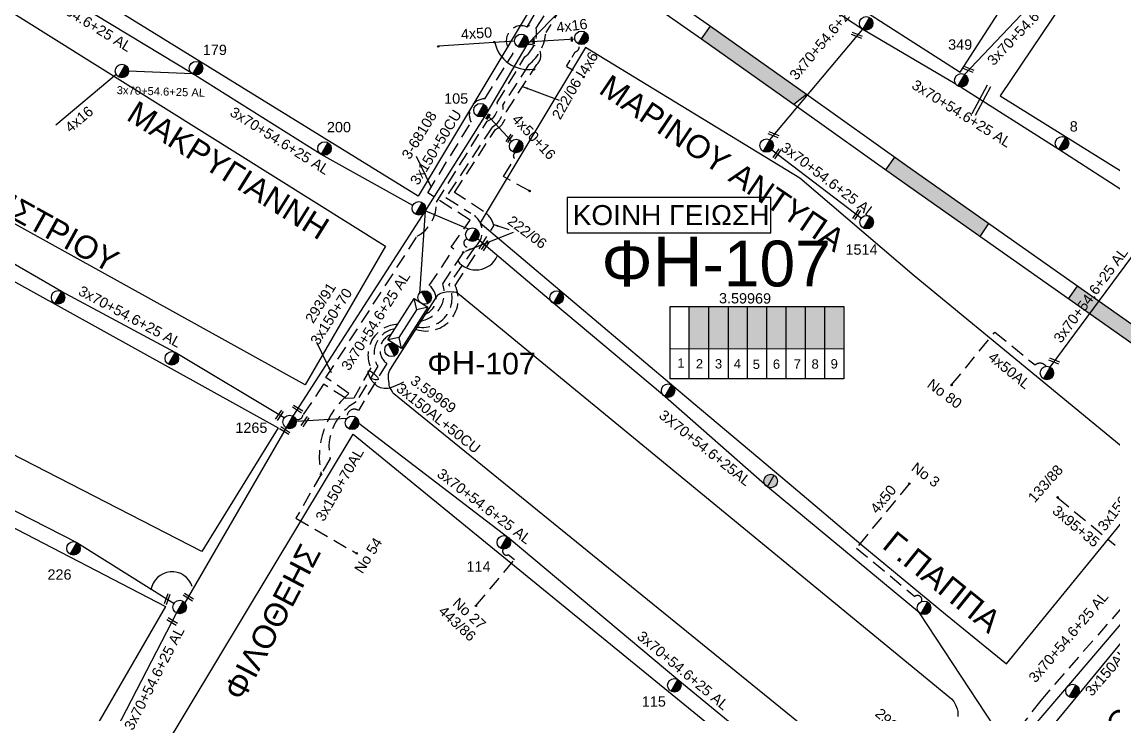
# Model space of a CAD drawing. Header units: millimetres. Extents: x 864 to 3062, y 833 to 2619.
# Drawn here: x 2112.5 to 2303, y 1463.1 to 1583.9 of the extents above; entities that cross this region are included whole.
import ezdxf
from ezdxf.enums import TextEntityAlignment as Align

# ---------------------------------------------------------------- set-up
doc = ezdxf.new("R2010")
doc.units = ezdxf.units.MM
doc.linetypes.add('DASHED', pattern=[19.05, 12.7, -6.35])
for name, color, linetype, lineweight in [('3x150+50', 7, 'Continuous', 30), ('3x150+50 XLPE', 7, 'SYN_LINE', 30), ('3x150+50CU', 7, 'Continuous', 30), ('3x150+70', 7, 'Continuous', 30), ('3x150+70AL', 7, 'DASHED', 30), ('3x150AL+50CU', 7, 'Continuous', 30), ('3x70+54.6+25 AL', 7, 'SYN_LINE', 30), ('3x95+35', 7, 'Continuous', 30), ('4x16', 7, 'Continuous', 30), ('4x50', 7, 'Continuous', 30), ('4x50+16', 7, 'Continuous', 30), ('4x50AL', 7, 'Continuous', 30), ('4x6', 7, 'SYN_LINE', 30), ('text διευθύνσεων', 250, 'Continuous', 30), ('Υπόβαθρο ΔΕΗ', 7, 'Continuous', 30)]:
    doc.layers.add(name, color=color, linetype=linetype, lineweight=lineweight)
for name, color, linetype in [('Pillar OTE', 7, 'Continuous'), ('TEXT ΚΑΛΩΔΙΩΝ', 7, 'Continuous'), ('Άγνωστα', 7, 'Continuous'), ('ΑΓΝΩΣΤΟ ΕΝΑΕΡΙΟ ΚΑΛΩΔΙΟ', 7, 'Continuous'), ('ΑΓΝΩΣΤΟ ΥΠΟΓΕΙΟ ΚΑΛΩΔΙΟ', 7, 'DASHED'), ('Επιγραφές - Σχήματα', 7, 'Continuous'), ('Καλώδια ΧΤ   3x150+50CU', 7, 'DASHED'), ('Καλώδια ΧΤ   3x150AL+50CU', 7, 'DASHED'), ('Μηχανική τομή', 7, 'Continuous'), ('Στύλος Ξύλινος', 7, 'Continuous'), ('Στύλος Ξύλινος @ 1', 7, 'Continuous'), ('Στύλος ΦΜ', 7, 'Continuous'), ('Στύλος ΦΜ @ 1', 7, 'Continuous'), ('Συνδέσεις', 7, 'Continuous'), ('Συνεστραμμένα ΧΤ   3x70+54.6+25 AL', 7, 'SYN_LINE'), ('Τομή', 7, 'Continuous'), ('Υποσταθμός εναέριος 2 στύλων', 7, 'Continuous'), ('Υποσταθμός πόλεως', 7, 'Continuous')]:
    doc.layers.add(name, color=color, linetype=linetype)
doc.styles.add('arial', font='arial.ttf')
doc.styles.get("Standard").update_dxf_attribs({"font": 'arial.ttf'})
doc.linetypes.add('SYN_LINE', pattern='A,0.5,-0.0001,["/\\/\\/\\/",Standard,S=0.1,R=0,X=0,Y=-0.05],-0.25', length=0.7501)
doc.dimstyles.new('ISO-25', dxfattribs={"dimtxt": 2.5, "dimasz": 2.5, "dimexe": 1.25, "dimexo": 0.625, "dimtad": 1, "dimtxsty": 'Standard', "dimcen": 2.5, "dimadec": 0, "dimazin": 0, "dimtfac": 1, "dimtmove": 0, "dimatfit": 3, "dimfxl": 1, "dimarcsym": 0})

# ---------------------------------------------------------------- blocks, each defined once
blk = doc.blocks.new('ΥΠΑΡΧΩΝ ΤΣΙΜΕΝΤΕΝΙΟΣ ΣΤΥΛΟΣ')
at = {"layer": 'Στύλος ΦΜ'}
blk.add_hatch(color=7, dxfattribs=at).paths.add_polyline_path([(-1.29, -2.28, 0.574793), (2.62, 0, 0.268822), (1.3, 2.27)])
at = {"layer": 'Στύλος ΦΜ', "color": 7}
blk.add_line((-1.29, -2.28), (1.3, 2.27), dxfattribs=at)
blk.add_circle((0, 0), 2.62, dxfattribs=at)
at = {"layer": 'Στύλος ΦΜ', "flags": 4}
for tag, p in [('ΑΡΙΘΜΟΣ', (-4.68, 8.05)), ('ΤΥΠΟΣ', (-4.91, 3.03))]:
    blk.add_attdef(tag, p, '', height=4, dxfattribs=at)
blk = doc.blocks.new('ΥΠΑΡΧΩΝ ΞΥΛΙΝΟΣ ΣΤΥΛΟΣ')
at = {"layer": 'Στύλος Ξύλινος'}
h = blk.add_hatch(color=7, dxfattribs=at)
h.paths.add_polyline_path([(-2.62, 0, 0.270008), (-1.29, -2.28), (1.3, 2.27, 0.576266)])
h.paths.add_polyline_path([(-1.29, -2.28, 0.574793), (2.62, 0, 0.268822), (1.3, 2.27)])
at = {"layer": 'Στύλος Ξύλινος', "color": 7}
blk.add_line((-1.29, -2.28), (1.3, 2.27), dxfattribs=at)
blk.add_circle((0, 0), 2.62, dxfattribs=at)
at = {"layer": 'Στύλος Ξύλινος', "flags": 4}
for tag, p in [('ΑΡΙΘΜΟΣ', (-4.91, 8.6)), ('ΤΥΠΟΣ', (-4.85, 3.39))]:
    blk.add_attdef(tag, p, '', height=4, dxfattribs=at)
blk = doc.blocks.new('ΥΠΟΣΤΑΘΜΟΣ ΕΝΑΕΡΙΟΣ ΕΠΙ 2 ΣΤΥΛΩΝ')
at = {"layer": 'Υποσταθμός εναέριος 2 στύλων', "linetype": 'Continuous'}
for points in [[(-11.97, -2.11, 0.574793), (-8.45, -0.07, 0.268822), (-9.64, 1.98)], [(9.68, -2.15, 0.574793), (13.19, -0.1, 0.268822), (12.01, 1.95)]]:
    blk.add_hatch(color=256, dxfattribs=at).paths.add_polyline_path(points)
for p, q in [((-11.97, -2.11), (-9.64, 1.98)), ((9.68, -2.15), (12.01, 1.95))]:
    blk.add_line(p, q, dxfattribs=at)
for centre in [(-10.81, -0.07), (10.84, -0.1)]:
    blk.add_circle(centre, 2.36, dxfattribs=at)
at = {"layer": 'Υποσταθμός πόλεως', "linetype": 'Continuous', "ltscale": 40}
blk.add_lwpolyline([(-8.57, 2.82), (8.57, 2.82), (8.57, -2.82), (-8.57, -2.82)], close=True, dxfattribs=at)
for points in [[(-5.75, 0), (-8.57, 2.82)], [(-8.57, -2.82), (-5.75, 0)], [(-5.75, 0), (5.75, 0)], [(5.75, 0), (8.57, 2.82)], [(8.57, -2.82), (5.75, 0)]]:
    blk.add_lwpolyline(points, dxfattribs=at)
at = {"layer": 'Υποσταθμός εναέριος 2 στύλων', "ltscale": 40, "flags": 1}
for tag, p in [('ΜΕΤΑΣΧΗΜΑΤΙΣΜΟΣ', (14.09, 2.51)), ('ΙΣΧΥΣ', (14.07, -0.28)), ('ΑΡΙΘΜΟΣ', (14.19, -3))]:
    blk.add_attdef(tag, p, '', height=1.8, dxfattribs=at)
blk = doc.blocks.new('ΜΗΧΑΝΙΚΗ ΤΟΜΗ')
at = {"layer": 'Μηχανική τομή', "ltscale": 40}
for p, q in [((-1.89, 0.78), (5.69, 0.78)), ((-1.89, -0.77), (5.69, -0.77))]:
    blk.add_line(p, q, dxfattribs=at)
blk = doc.blocks.new('ΤΟΜΗ')
at = {"layer": 'Τομή', "ltscale": 40}
for p, q in [((-5.68, 0), (17.06, 0)), ((-5.68, -2.77), (17.06, -2.77))]:
    blk.add_line(p, q, dxfattribs=at)
blk = doc.blocks.new('_ΣΥΝΔΕΣΗ')
at = {"layer": 'Συνδέσεις', "linetype": 'SYN_LINE', "ltscale": 40}
blk.add_hatch(color=256, dxfattribs=at).paths.add_polyline_path([(0.5, -0.01, 1), (-0.5, -0.01, 1)])
at = {"layer": 'Συνδέσεις'}
blk.add_circle((0, -0.01), 0.5, dxfattribs=at)

msp = doc.modelspace()

# ---------------------------------------------------------------- hatches: boundary and pattern name
at = {"layer": 'Καλώδια ΧΤ   3x150AL+50CU', "linetype": 'DASHED', "lineweight": -3, "ltscale": 0.2}
h = msp.add_hatch(color=30, dxfattribs=at)
h.dxf.hatch_style = 1
h.paths.add_polyline_path([(2232.44, 1534.24), (2229, 1534.24), (2229, 1526.88), (2232.44, 1526.88)])
h = msp.add_hatch(color=62, dxfattribs=at)
h.dxf.hatch_style = 1
h.paths.add_polyline_path([(2232.44, 1526.88), (2235.88, 1526.88), (2235.88, 1534.24), (2232.44, 1534.24)])
h = msp.add_hatch(color=173, dxfattribs=at)
h.dxf.hatch_style = 1
h.paths.add_polyline_path([(2239.12, 1534.25), (2235.82, 1534.25), (2235.82, 1526.88), (2239.12, 1526.88)])
h = msp.add_hatch(color=6, dxfattribs=at)
h.dxf.hatch_style = 1
h.paths.add_polyline_path([(2242.42, 1534.24), (2239.12, 1534.24), (2239.12, 1526.88), (2242.42, 1526.87)])
h = msp.add_hatch(color=2, dxfattribs=at)
h.dxf.hatch_style = 1
h.paths.add_polyline_path([(2245.8, 1534.24), (2242.5, 1534.24), (2242.5, 1526.87), (2245.8, 1526.87)])
h = msp.add_hatch(color=5, dxfattribs=at)
h.dxf.hatch_style = 1
h.paths.add_polyline_path([(2249.14, 1534.24), (2245.84, 1534.24), (2245.84, 1526.87), (2249.14, 1526.87)])
h = msp.add_hatch(color=133, dxfattribs=at)
h.dxf.hatch_style = 1
h.paths.add_polyline_path([(2252.53, 1534.24), (2249.23, 1534.24), (2249.23, 1526.87), (2252.53, 1526.87)])
h = msp.add_hatch(color=27, dxfattribs=at)
h.dxf.hatch_style = 1
h.paths.add_polyline_path([(2255.85, 1534.24), (2252.55, 1534.24), (2252.55, 1526.87), (2255.85, 1526.87)])
at = {"layer": 'Υπόβαθρο ΔΕΗ', "lineweight": -3}
h = msp.add_hatch(color=256, dxfattribs=at)
h.paths.add_polyline_path([(2065.88, 1690.69), (2064.48, 1688.37), (2073.88, 1682.72), (2082.09, 1677.75), (2083.17, 1680.26), (2075.28, 1685.04)])
h.paths.add_polyline_path([(2105.22, 1666.91), (2083.17, 1680.26), (2082.09, 1677.75), (2103.77, 1664.63), (2106.63, 1662.69), (2106.59, 1665.99)])
h.paths.add_polyline_path([(2133.56, 1648.76), (2132.13, 1646.47), (2141.6, 1640.55), (2149.52, 1635.62), (2150.95, 1637.92), (2143.03, 1642.85)])
h.paths.add_polyline_path([(2170.46, 1625.78), (2167.62, 1627.55), (2166.19, 1625.26), (2169.03, 1623.49), (2183.08, 1614.65), (2184.52, 1616.94)])
h.paths.add_polyline_path([(2200.58, 1606.04), (2200.57, 1606.04), (2198.99, 1603.85), (2204.78, 1599.64), (2209.38, 1599.64)])
h.paths.add_polyline_path([(2232.71, 1583.18), (2232.71, 1583.18), (2231.16, 1580.97), (2247.27, 1569.54), (2249.48, 1571.3)])
h = msp.add_hatch(color=256, dxfattribs=at)
h.paths.add_polyline_path([(2279.78, 1546.47), (2281.33, 1548.69), (2267.11, 1558.7), (2264.89, 1560.28), (2263.31, 1558.08), (2265.55, 1556.49)])
h.paths.add_polyline_path([(2296.79, 1537.8), (2295.24, 1535.59), (2311.93, 1523.84), (2313.49, 1526.05)])
h.paths.add_polyline_path([(2334.73, 1510.46), (2329.34, 1514.63), (2329.3, 1514.65), (2327.72, 1512.46), (2333.09, 1508.31), (2337.53, 1504.96), (2343.44, 1500.15), (2345.18, 1502.21), (2345.17, 1502.23), (2339.2, 1507.09)])

# ---------------------------------------------------------------- linework, layer by layer
at = {"layer": '3x150+50', "color": 30, "linetype": 'DASHED', "lineweight": -3, "ltscale": 0.2}
msp.add_lwpolyline([(2161.15, 1596.08), (2170.05, 1609.69), (2206.78, 1586.74), (2203.97, 1582.04, -0.210245), (2200.97, 1576.42), (2196.46, 1569.43, -0.330999), (2194.59, 1565.55), (2186.51, 1553.27), (2190.86, 1550.51), (2190.86, 1550.51, -0.555071), (2191.55, 1544.55), (2187.05, 1538.07, -0.644371), (2181.22, 1530.72)], format="xyb", dxfattribs=at)
at = {"layer": '3x150+50', "color": 133, "linetype": 'DASHED', "lineweight": -3, "ltscale": 0.2}
msp.add_lwpolyline([(2180.99, 1530.35, 0.679627), (2188.17, 1537.91), (2194.91, 1548.32, 0.2123), (2193.11, 1550.78), (2188.06, 1554.13), (2195.17, 1565.12, 0.296144), (2197.12, 1568.26), (2202.39, 1576.49, 0.809143), (2200.65, 1579.91)], format="xyb", dxfattribs=at)
at = {"layer": '3x150+50 XLPE', "color": 62, "linetype": 'DASHED', "lineweight": -3, "ltscale": 0.2}
msp.add_lwpolyline([(2181.83, 1531.66, 0.486305), (2185.97, 1538.2), (2190.21, 1544.6, -0.811042), (2190.26, 1546.02, 1.547007)], format="xyb", dxfattribs=at)
at = {"layer": '3x150+50CU', "color": 5, "linetype": 'DASHED', "lineweight": -3, "ltscale": 0.2}
msp.add_lwpolyline([(2182.55, 1532.81, 0.652855), (2183.62, 1537.9), (2187.92, 1544.25), (2187.44, 1544.59), (2190.77, 1549.31), (2183.35, 1554.04), (2190.92, 1566.41, -0.544955), (2193.32, 1570.5), (2198.29, 1578.42, -0.928589), (2200.72, 1583.01), (2202.24, 1585.64), (2167.66, 1607.52, -0.38326), (2165.37, 1608.42, -10.643114)], format="xyb", dxfattribs=at)
at = {"layer": '3x150+70', "color": 2, "linetype": 'DASHED', "lineweight": -3, "ltscale": 0.2}
msp.add_lwpolyline([(2164.75, 1504.93, -0.279), (2169.61, 1519.02), (2165.6, 1521.8), (2181.51, 1546.48, 0.274788), (2184.9, 1552.44), (2193.73, 1566.59, 0.412945), (2195.48, 1569.83), (2200.34, 1577.8, 0.270309), (2202.28, 1582.84), (2204.37, 1585.94), (2171.87, 1606.61), (2167.31, 1599.25)], format="xyb", dxfattribs=at)
at = {"layer": '3x150+70AL', "color": 2, "linetype": 'DASHED', "lineweight": -3, "ltscale": 0.2}
msp.add_lwpolyline([(2164.75, 1504.93), (2160.34, 1497.25), (2170.96, 1491.13)], dxfattribs=at)
at = {"layer": '3x150AL+50CU', "color": 173, "linetype": 'DASHED', "lineweight": -3, "ltscale": 0.2}
for points in [[(2178.13, 1531.09, 0.536679), (2173.42, 1523.49), (2170.45, 1518.23), (2169.13, 1518.14), (2165.16, 1520.64), (2161.57, 1515.28, -0.540085), (2160.28, 1514.61, -3.35848)], [(2315.24, 1494.85, 0.522746), (2312.02, 1490.22), (2290.37, 1465.46), (2268.61, 1437.17, 0.123198), (2267.56, 1434.22, -0.239317)]]:
    msp.add_lwpolyline(points, format="xyb", dxfattribs=at)
at = {"layer": '3x150AL+50CU', "color": 2, "linetype": 'DASHED', "lineweight": -3, "ltscale": 0.2}
msp.add_lwpolyline([(2177.65, 1530.34, 0.533109), (2174.63, 1523.79), (2170.86, 1517.56, 0.333052), (2166.32, 1507.66), (2164.75, 1504.93)], format="xyb", dxfattribs=at)
at = {"layer": '3x150AL+50CU', "color": 6, "linetype": 'DASHED', "lineweight": -3, "ltscale": 0.2}
msp.add_lwpolyline([(2177, 1529.32, 0.61071), (2176.2, 1524.3), (2171.25, 1516.06, 0.70305), (2169.33, 1514.76, -0.738537)], format="xyb", dxfattribs=at)
at = {"layer": '3x70+54.6+25 AL', "color": 27, "linetype": 'SYN_LINE', "lineweight": -3, "ltscale": 15}
for points in [[(2180.74, 1551.84), (2164.75, 1560.77), (2142.34, 1574.82), (2119.72, 1588.6), (2097.47, 1604.3)], [(2224.71, 1604.63), (2200.65, 1579.91), (2193.54, 1567.84), (2182.9, 1550.9)]]:
    msp.add_lwpolyline(points, dxfattribs=at)
at = {"layer": '3x70+54.6+25 AL', "color": 173, "linetype": 'SYN_LINE', "lineweight": -3, "ltscale": 15}
for points in [[(2226.35, 1605.04), (2238.38, 1596.41), (2259.31, 1582.63), (2275.46, 1573.17)], [(2277.09, 1574.73), (2300.07, 1598.99)], [(2243.11, 1563.34), (2259.31, 1582.63)], [(2243.44, 1561.57), (2259.07, 1549.66)], [(2053.95, 1526.46), (2080.76, 1514.14), (2103.74, 1502.38), (2122.1, 1493.02), (2139.07, 1482.38)], [(2158.66, 1513.04), (2140.98, 1482.5)], [(2139.48, 1480.73), (2124.63, 1451.94)]]:
    msp.add_lwpolyline(points, dxfattribs=at)
at = {"layer": '3x70+54.6+25 AL', "color": 27, "linetype": 'SYN_LINE', "lineweight": -3, "ltscale": 10}
for points in [[(2142.27, 1574.86), (2131.15, 1575.28)], [(2190.46, 1547.71), (2182.9, 1550.9)]]:
    msp.add_lwpolyline(points, dxfattribs=at)
at = {"layer": '3x70+54.6+25 AL', "color": 5, "linetype": 'SYN_LINE', "lineweight": -3, "ltscale": 15}
for points in [[(2276.46, 1572.53), (2276.46, 1572.53), (2293.51, 1561.68), (2311.56, 1550.05), (2324.94, 1541.81), (2339.72, 1532.38)], [(2292.04, 1523.63), (2311.56, 1550.05)]]:
    msp.add_lwpolyline(points, dxfattribs=at)
at = {"layer": '3x70+54.6+25 AL', "color": 6, "linetype": 'SYN_LINE', "lineweight": -3, "ltscale": 15}
for points in [[(2158.29, 1514.76), (2139.27, 1526.18), (2119.42, 1536.83), (2097.77, 1549.38), (2073.26, 1561.08)], [(2182.9, 1550.9), (2159.83, 1515.09)], [(2169.24, 1514.66), (2160.42, 1514.14)], [(2171.33, 1513.86), (2197.55, 1493.79), (2227.01, 1469.12), (2245.29, 1454.08), (2267.16, 1433.94)]]:
    msp.add_lwpolyline(points, dxfattribs=at)
at = {"layer": '3x70+54.6+25 AL', "color": 62, "linetype": 'SYN_LINE', "lineweight": -3, "ltscale": 15}
msp.add_lwpolyline([(2285.21, 1456.44), (2269.21, 1480.75), (2242.65, 1502.73), (2224.36, 1518.84), (2205.29, 1534.78), (2192.06, 1546.01)], dxfattribs=at)
at = {"layer": '3x70+54.6+25 AL', "color": 30, "linetype": 'SYN_LINE', "lineweight": -3, "ltscale": 10}
msp.add_lwpolyline([(2313.79, 1489.89), (2294.89, 1467.69), (2285.21, 1456.44), (2268.73, 1434.09)], dxfattribs=at)
at = {"layer": '3x95+35', "color": 5, "linetype": 'DASHED', "lineweight": -3, "ltscale": 0.2}
msp.add_lwpolyline([(2293.31, 1500.9), (2303.34, 1492.55)], dxfattribs=at)
at = {"layer": '4x16', "color": 27, "linetype": 'SYN_LINE', "lineweight": -3, "ltscale": 15}
for points in [[(2200.63, 1580.43), (2209.03, 1580.98)], [(2128.96, 1574.72), (2118.45, 1565.87)]]:
    msp.add_lwpolyline(points, dxfattribs=at)
at = {"layer": '4x50', "color": 133, "linetype": 'SYN_LINE', "lineweight": -3, "ltscale": 15}
msp.add_lwpolyline([(2198.53, 1580.56), (2185.24, 1579.67)], dxfattribs=at)
at = {"layer": '4x50', "color": 62, "linetype": 'DASHED', "lineweight": -3, "ltscale": 0.2}
msp.add_lwpolyline([(2267.42, 1503.29), (2258.19, 1492.06), (2268.41, 1483.62, -0.77195), (2269.57, 1482.7, 77.099149)], format="xyb", dxfattribs=at)
at = {"layer": '4x50+16', "color": 27, "lineweight": -3, "ltscale": 0.2}
msp.add_lwpolyline([(2193.54, 1567.84), (2198, 1563.09)], dxfattribs=at)
at = {"layer": '4x50AL', "color": 5, "linetype": 'DASHED', "lineweight": -3, "ltscale": 0.2}
msp.add_lwpolyline([(2274.81, 1520.52), (2282.36, 1529.76), (2289.39, 1524.02, -0.427482), (2291.32, 1523.78, 9.60934)], format="xyb", dxfattribs=at)
at = {"layer": '4x6', "color": 27, "linetype": 'DASHED', "lineweight": -3, "ltscale": 0.1}
msp.add_lwpolyline([(2210.38, 1574.47), (2207.59, 1576.11), (2209.07, 1578.66, 0.497714), (2209.71, 1580.06, -4.521975)], format="xyb", dxfattribs=at)
at = {"layer": 'Pillar OTE', "lineweight": -3, "ltscale": 40}
for points in [[(2225.67, 1521.6), (2225.67, 1534.24), (2256.01, 1534.24), (2256.01, 1521.57), (2225.67, 1521.6)], [(2229, 1521.6), (2229, 1534.24)], [(2232.44, 1521.6), (2232.44, 1534.24)], [(2235.88, 1521.59), (2235.88, 1534.24)], [(2239.18, 1521.59), (2239.18, 1534.24)], [(2242.56, 1521.59), (2242.56, 1534.24)], [(2245.96, 1521.58), (2245.96, 1534.24)], [(2249.3, 1521.58), (2249.3, 1534.24)], [(2252.69, 1521.58), (2252.69, 1534.24)], [(2225.67, 1526.89), (2256.01, 1526.86)]]:
    msp.add_lwpolyline(points, dxfattribs=at)
at = {"layer": 'ΑΓΝΩΣΤΟ ΕΝΑΕΡΙΟ ΚΑΛΩΔΙΟ', "color": 27, "lineweight": -3, "ltscale": 0.2}
msp.add_lwpolyline([(2182.9, 1550.9), (2181.9, 1536.51)], dxfattribs=at)
at = {"layer": 'ΑΓΝΩΣΤΟ ΥΠΟΓΕΙΟ ΚΑΛΩΔΙΟ', "color": 27, "linetype": 'DASHED', "lineweight": -3, "ltscale": 0.2}
msp.add_lwpolyline([(2201.14, 1554.39), (2196.56, 1556.89), (2198.53, 1560.05, -0.561252), (2198.65, 1561.06, 0.407056)], format="xyb", dxfattribs=at)
at = {"layer": 'ΑΓΝΩΣΤΟ ΥΠΟΓΕΙΟ ΚΑΛΩΔΙΟ', "color": 6, "linetype": 'DASHED', "lineweight": -3, "ltscale": 0.2}
msp.add_lwpolyline([(2191.76, 1481.94), (2198.49, 1490.02), (2197.38, 1490.86, -0.706931), (2196.53, 1491.88, -1.624427)], format="xyb", dxfattribs=at)
at = {"layer": 'Επιγραφές - Σχήματα', "color": 190, "lineweight": -3}
msp.add_lwpolyline([(2207.72, 1547.1), (2243.23, 1547.1), (2243.23, 1553.27), (2207.72, 1553.27)], close=True, dxfattribs=at)
at = {"layer": 'Καλώδια ΧΤ   3x150+50CU', "color": 7, "linetype": 'Continuous', "ltscale": 0.2}
for centre, radius, start, end in [((2200.94, 1581.62), 6.02, 192.619, 277.9693), ((2191.8, 1544.62), 4.01, 216.7291, 336.6836), ((2138.71, 1484.19), 3.72, 17.9737, 171.6821)]:
    msp.add_arc(centre, radius, start, end, dxfattribs=at)
at = {"layer": 'Υπόβαθρο ΔΕΗ', "lineweight": -3}
for points in [[(1941.47, 1767.68), (1958.6, 1754.71), (1972.39, 1744.63), (2010.01, 1721.13), (2073.88, 1682.72), (2103.77, 1664.63), (2107, 1662.44), (2110.03, 1660.72), (2114.31, 1658.17), (2122.66, 1652.38), (2141.6, 1640.55), (2169.03, 1623.49), (2185.33, 1613.24), (2188.99, 1611.08), (2198.99, 1603.85), (2215.18, 1592.07), (2221.63, 1587.79), (2224.99, 1585.28), (2231.16, 1580.97), (2247.91, 1569.09), (2265.55, 1556.49), (2313.94, 1522.43)], [(1949.41, 1765.06), (1960.22, 1756.88), (1973.91, 1746.87), (2011.43, 1723.43), (2075.28, 1685.04), (2105.22, 1666.91), (2108.43, 1664.74), (2111.39, 1663.06), (2115.77, 1660.44), (2124.15, 1654.64), (2143.03, 1642.85), (2170.46, 1625.78), (2186.74, 1615.55), (2190.47, 1613.34), (2200.58, 1606.04), (2216.72, 1594.29), (2223.19, 1590), (2226.57, 1587.47), (2232.71, 1583.18), (2249.48, 1571.3), (2267.11, 1558.7), (2315.51, 1524.63)], [(2283.15, 1646.03), (2247.01, 1593.91), (2276.33, 1575.12), (2297.56, 1608.08)], [(2308.68, 1608.71), (2283.29, 1571.02), (2338, 1536.93), (2366.66, 1514.74), (2389.41, 1494.99), (2428.68, 1462.12), (2483, 1418.05), (2528.08, 1464.93)], [(2231.16, 1580.97), (2232.71, 1583.18)], [(2247.27, 1569.54), (2249.48, 1571.3)], [(2263.31, 1558.08), (2264.89, 1560.28)], [(2279.78, 1546.47), (2281.33, 1548.69)], [(2295.24, 1535.59), (2296.79, 1537.8)], [(2262.27, 1450.05), (2177.43, 1518.95), (2177.27, 1519.18), (2177.14, 1519.43), (2176.97, 1519.71), (2176.82, 1520.02), (2176.64, 1520.38), (2176.6, 1520.91), (2176.5, 1521.53), (2176.5, 1522.45), (2176.68, 1523), (2177.18, 1523.76), (2185.04, 1536.16), (2185.12, 1536.25), (2185.23, 1536.34), (2185.42, 1536.43), (2185.67, 1536.55), (2186.06, 1536.69), (2186.59, 1536.81), (2187.18, 1536.83), (2187.62, 1536.81), (2187.98, 1536.77), (2188.32, 1536.7), (2188.59, 1536.55), (2188.9, 1536.33), (2274.78, 1465.71), (2275.18, 1465.26), (2275.48, 1464.69), (2275.76, 1464.01), (2275.93, 1463.54), (2275.93, 1462.67)]]:
    msp.add_lwpolyline(points, dxfattribs=at)
for points in [[(2098.09, 1605.09), (2116.29, 1637.61), (2200.88, 1585.53), (2181.71, 1553.49)], [(2093.1, 1596.68), (2175.99, 1544.75), (2161.99, 1520.54), (2076.43, 1567.92)], [(2310.97, 1504.4), (2268.28, 1539.58), (2248.32, 1556.62), (2210.91, 1579.41), (2192.51, 1548.82), (2229.71, 1517.42), (2246.43, 1503.31), (2258.97, 1492.73), (2273.74, 1480.52), (2284.37, 1471.83)], [(2108.45, 1509.64), (2058.65, 1535.73), (2072.2, 1559.8), (2108.09, 1540.28), (2157.27, 1513.02), (2143.93, 1491.47)], [(2109.24, 1443.07), (2029.74, 1484.53), (2053.1, 1525.47), (2108.6, 1496.85), (2137.57, 1481.86), (2113.9, 1440.91)], [(2170.35, 1511.91), (2257.97, 1440.42), (2223.24, 1397.74), (2164.06, 1440.53), (2136.91, 1456.3)], [(2320.93, 1495.64), (2275.63, 1440.61), (2345.52, 1381.71), (2390.67, 1431.71)]]:
    msp.add_lwpolyline(points, close=True, dxfattribs=at)
msp.add_spline([(2179.12, 1521.04), (2173.93, 1520.88), (2173.1, 1523.01), (2174.71, 1521.5), (2173.38, 1521.62)], degree=3, dxfattribs=at)

# ---------------------------------------------------------------- block references
at = {"layer": 'Μηχανική τομή', "lineweight": -3}
for p, xscale, yscale, zscale, rotation in [((2258.76, 1581.37), 0.2499999999999996, 0.2499999999999996, 0.4999999999999997, 158.2397746484451), ((2201.88, 1580.32), 0.1402310949884326, 0.1402310949884326, 0.2804621899767879, 91.97932938641688), ((2208.54, 1580.67), 0.1089529468986815, 0.1089529468986815, 0.2179058937973029, 91.97932938641688), ((2278.24, 1575.41), 0.2499999999999996, 0.2499999999999996, 0.4999999999999997, 158.2397746484451), ((2193.77, 1567.15), 0.1407065364178245, 0.1407065364178245, 0.2814130728356508, 55.70816183242802), ((2197.41, 1563.24), 0.2046694494311966, 0.2046694494311966, 0.4093388988623957, 55.70816183242802), ((2244.19, 1564.02), 0.2499999999999996, 0.2499999999999996, 0.4999999999999997, 158.2397746484451), ((2244.09, 1560.49), 0.2499999999999996, 0.2499999999999996, 0.4999999999999997, 55.70816183242791), ((2258, 1549.89), 0.2499999999999996, 0.2499999999999996, 0.4999999999999997, 55.70816183242791), ((2193.2, 1544.45), 0.2499999999999983, 0.2499999999999983, 0.4999999999999997, 55.70816183242802), ((2293.19, 1524.51), 0.2499999999999996, 0.2499999999999996, 0.4999999999999997, 158.2397746484451), ((2160.24, 1516.61), 0.2500000000001161, 0.2500000000001161, 0.4999999999999997, 327.7590395873894), ((2157.24, 1514.83), 0.2499999999999983, 0.2499999999999983, 0.4999999999999997, 55.70816183242802), ((2161.71, 1513.72), 0.2499999999999983, 0.2499999999999983, 0.4999999999999997, 55.70816183242802), ((2158, 1512.84), 0.2500000000001161, 0.2500000000001161, 0.4999999999999997, 327.7590395873894), ((2141.17, 1483.77), 0.2500000000001161, 0.2500000000001161, 0.4999999999999997, 327.7590395873894), ((2137.73, 1482.73), 0.2499999999999462, 0.2499999999999462, 0.4999999999999997, 70.35448806803787), ((2138.34, 1479.51), 0.2500000000001161, 0.2500000000001161, 0.4999999999999997, 327.7590395873894)]:
    msp.add_blockref('ΜΗΧΑΝΙΚΗ ΤΟΜΗ', p, dxfattribs=dict(at, xscale=xscale, yscale=yscale, zscale=zscale, rotation=rotation))
at = {"layer": 'Στύλος Ξύλινος @ 1', "lineweight": -3, "ltscale": 40, "xscale": 0.4499999999998181, "yscale": 0.4499999999998181, "zscale": 0.4499999999998181}
msp.add_blockref('ΥΠΑΡΧΩΝ ΞΥΛΙΝΟΣ ΣΤΥΛΟΣ', (2243.23, 1503.75), dxfattribs=at)
at = {"layer": 'Στύλος ΦΜ @ 1', "lineweight": -3, "ltscale": 40, "xscale": 0.4499999999998181, "yscale": 0.4499999999998181, "zscale": 0.4499999999998181}
for p in [(2259.89, 1583.66), (2199.7, 1580.61), (2210.2, 1581.13), (2129.97, 1575.33), (2198.8, 1562.23), (2242.52, 1562.32), (2181.81, 1551.36), (2191.16, 1546.77), (2118.83, 1535.81), (2205.87, 1535.8), (2138.69, 1525.16), (2291.45, 1522.61), (2225.32, 1519.53), (2170.15, 1513.91), (2140.06, 1481.75), (2270.01, 1481.61), (2295.92, 1467.11)]:
    msp.add_blockref('ΥΠΑΡΧΩΝ ΤΣΙΜΕΝΤΕΝΙΟΣ ΣΤΥΛΟΣ', p, dxfattribs=at)
at = {"layer": 'Στύλος ΦΜ @ 1', "lineweight": -3, "ltscale": 40}
ref = msp.add_blockref('ΥΠΑΡΧΩΝ ΤΣΙΜΕΝΤΕΝΙΟΣ ΣΤΥΛΟΣ', (2142.92, 1575.84), dxfattribs=dict(at, xscale=0.4499999999998181, yscale=0.4499999999998181, zscale=0.4499999999998181))
ref.add_attrib('ΤΥΠΟΣ', '179', (2144.1, 1578.13), dxfattribs={"layer": 'Στύλος ΦΜ', "height": 1.8, "flags": 4})
ref = msp.add_blockref('ΥΠΑΡΧΩΝ ΤΣΙΜΕΝΤΕΝΙΟΣ ΣΤΥΛΟΣ', (2276.51, 1573.71), dxfattribs=dict(at, xscale=0.4499999999998181, yscale=0.4499999999998181, zscale=0.4499999999998181))
ref.add_attrib('ΤΥΠΟΣ', '349', (2274.21, 1579.05), dxfattribs={"layer": 'Στύλος ΦΜ', "height": 1.8, "flags": 4})
ref = msp.add_blockref('ΥΠΑΡΧΩΝ ΤΣΙΜΕΝΤΕΝΙΟΣ ΣΤΥΛΟΣ', (2192.57, 1568.5), dxfattribs=dict(at, xscale=0.449999999999818, yscale=0.449999999999818, zscale=0.449999999999818))
ref.add_attrib('ΤΥΠΟΣ', '105', (2186.23, 1569.63), dxfattribs={"layer": 'Στύλος ΦΜ', "height": 1.8, "rotation": 360, "flags": 4})
ref = msp.add_blockref('ΥΠΑΡΧΩΝ ΤΣΙΜΕΝΤΕΝΙΟΣ ΣΤΥΛΟΣ', (2165.33, 1561.8), dxfattribs=dict(at, xscale=0.4499999999998181, yscale=0.4499999999998181, zscale=0.4499999999998181))
ref.add_attrib('ΤΥΠΟΣ', '200', (2165.76, 1564.64), dxfattribs={"layer": 'Στύλος ΦΜ', "height": 1.8, "flags": 4})
ref = msp.add_blockref('ΥΠΑΡΧΩΝ ΤΣΙΜΕΝΤΕΝΙΟΣ ΣΤΥΛΟΣ', (2294.09, 1562.71), dxfattribs=dict(at, xscale=0.4499999999998006, yscale=0.4499999999998006, zscale=0.4499999999998006))
ref.add_attrib('ΤΥΠΟΣ', '8', (2295.44, 1564.77), dxfattribs={"layer": 'Στύλος ΦΜ', "height": 1.8, "flags": 4})
ref = msp.add_blockref('ΥΠΑΡΧΩΝ ΤΣΙΜΕΝΤΕΝΙΟΣ ΣΤΥΛΟΣ', (2260, 1548.95), dxfattribs=dict(at, xscale=0.449999999999818, yscale=0.449999999999818, zscale=0.449999999999818))
ref.add_attrib('ΤΥΠΟΣ', '1514', (2256.29, 1543.26), dxfattribs={"layer": 'Στύλος ΦΜ', "height": 1.8, "flags": 4})
ref = msp.add_blockref('ΥΠΑΡΧΩΝ ΤΣΙΜΕΝΤΕΝΙΟΣ ΣΤΥΛΟΣ', (2159.24, 1514.07), dxfattribs=dict(at, xscale=0.4499999999998181, yscale=0.4499999999998181, zscale=0.4499999999998181))
ref.add_attrib('ΤΥΠΟΣ', '1265', (2149.78, 1512.16), dxfattribs={"layer": 'Στύλος ΦΜ', "height": 1.8, "flags": 4})
ref = msp.add_blockref('ΥΠΑΡΧΩΝ ΤΣΙΜΕΝΤΕΝΙΟΣ ΣΤΥΛΟΣ', (2196.64, 1493.05), dxfattribs=dict(at, xscale=0.449999999999818, yscale=0.449999999999818, zscale=0.449999999999818))
ref.add_attrib('ΤΥΠΟΣ', '114', (2190.13, 1487.92), dxfattribs={"layer": 'Στύλος ΦΜ', "height": 1.8, "flags": 4})
ref = msp.add_blockref('ΥΠΑΡΧΩΝ ΤΣΙΜΕΝΤΕΝΙΟΣ ΣΤΥΛΟΣ', (2121.52, 1492), dxfattribs=dict(at, xscale=0.4499999999998181, yscale=0.4499999999998181, zscale=0.4499999999998181))
ref.add_attrib('ΤΥΠΟΣ', '226', (2116.98, 1486.54), dxfattribs={"layer": 'Στύλος ΦΜ', "height": 1.8, "flags": 4})
ref = msp.add_blockref('ΥΠΑΡΧΩΝ ΤΣΙΜΕΝΤΕΝΙΟΣ ΣΤΥΛΟΣ', (2226.42, 1468.09), dxfattribs=dict(at, xscale=0.449999999999818, yscale=0.449999999999818, zscale=0.449999999999818))
ref.add_attrib('ΤΥΠΟΣ', '115', (2220.74, 1464.37), dxfattribs={"layer": 'Στύλος ΦΜ', "height": 1.8, "flags": 4})
at = {"layer": 'Συνδέσεις', "lineweight": -3, "xscale": 0.25, "yscale": 0.25, "zscale": 0.25}
for p in [(2200.95, 1583.28), (2185.19, 1579.62), (2195, 1580.39), (2201.92, 1575.61), (2210.59, 1574.3), (2201.14, 1554.39), (2189.56, 1543.69), (2274.81, 1520.52), (2164.75, 1504.93), (2267.42, 1503.29), (2293.31, 1500.91), (2170.96, 1491.14), (2191.76, 1481.95)]:
    msp.add_blockref('_ΣΥΝΔΕΣΗ', p, dxfattribs=at)
at = {"layer": 'Τομή', "lineweight": -3, "xscale": 0.2499999999999995, "yscale": 0.2499999999999995, "zscale": 0.2499999999999995, "rotation": 62.01819157746743}
msp.add_blockref('ΤΟΜΗ', (2279.06, 1569.18), dxfattribs=at)
at = {"layer": 'Υποσταθμός εναέριος 2 στύλων', "lineweight": -3, "xscale": 0.4999999999999996, "yscale": 0.4999999999999996, "zscale": 0.4999999999999996, "rotation": 57.60044396915182}
msp.add_blockref('ΥΠΟΣΤΑΘΜΟΣ ΕΝΑΕΡΙΟΣ ΕΠΙ 2 ΣΤΥΛΩΝ', (2179.89, 1531.24), dxfattribs=at)

# ---------------------------------------------------------------- texts
at = {"lineweight": -3, "ltscale": 30, "char_height": 1.63, "width": 11.2573, "attachment_point": 1}
for s, insert in [('1', (2226.92, 1525.16)), ('2', (2230.16, 1525.03)), ('3', (2233.49, 1525.03)), ('4', (2236.79, 1525.03)), ('5', (2240.09, 1524.95)), ('6', (2243.61, 1524.98)), ('7', (2247.24, 1524.98)), ('8', (2250.36, 1525)), ('9', (2253.69, 1525.03))]:
    msp.add_mtext(s, dxfattribs=dict(at, insert=insert))
at = {"layer": 'text διευθύνσεων', "color": 7, "lineweight": -3}
for s, rotation, p in [('ΜΑΡΙΝΟΥ ΑΝΤΥΠΑ', 325.8935, (2234.82, 1559.26)), ('ΜΑΚΡΥΓΙΑΝΝΗ', 327.9359, (2148.55, 1558.01)), ('ΚΑΠΟΔΙΣΤΡΙΟΥ', 331.0236, (2110.8, 1551.74)), ('ΜΗΤΡΟΠΟΥΛΟΥ', 51.2964, (2306.83, 1464.96))]:
    msp.add_text(s, height=4, rotation=rotation, dxfattribs=at).set_placement(p, align=Align.MIDDLE_CENTER)
at = {"layer": 'text διευθύνσεων', "color": 7, "lineweight": -3, "ltscale": 40, "char_height": 4, "width": 94.4586, "attachment_point": 1, "style": 'arial'}
for s, insert, rotation in [('Γ.ΠAΠΠA', (2265, 1495.3), 321.0848), ('ΦIΛOΘEHΣ', (2147.55, 1466.94), 62.4149)]:
    msp.add_mtext(s, dxfattribs=dict(at, insert=insert, rotation=rotation))
at = {"layer": 'TEXT ΚΑΛΩΔΙΩΝ', "linetype": 'Continuous', "lineweight": -3, "ltscale": 0.2}
for s, height, rotation, p in [('3x70+54.6+25 AL', 1.8, 46.5406, (2288.33, 1583.97)), ('3x70+54.6+25 AL', 1.8, 328.6483, (2122.96, 1584.52)), ('3x70+54.6+25 AL', 1.8, 49.9828, (2253.42, 1581.77)), ('4x16', 1.8, 7.2868, (2208.53, 1583.25)), ('4x50', 1.8, 3.8485, (2191.87, 1581.92)), ('4x6', 1.8, 59.8566, (2211.41, 1576.71)), ('3x70+54.6+25 AL', 1.8, 327.9531, (2276.57, 1567.92)), ('3x70+54.6+25 AL', 1.3996, 358.2558, (2136.78, 1571.77)), ('4x16', 1.8, 40.1361, (2122.49, 1566.92)), ('3x70+54.6+25 AL', 1.8, 327.9256, (2157.55, 1563.16)), ('3-68108', 1.8, 58.5562, (2181.87, 1564.15)), ('3x150+50CU', 1.8, 58.5562, (2184.77, 1562.02)), ('4x50+16', 1.8, 313.1451, (2201.9, 1563.84)), ('3x70+54.6+25 AL', 1.8, 322.6846, (2253.28, 1556.33)), ('3x70+54.6+25 AL', 1.8, 53.5392, (2299.09, 1536.21)), ('3x70+54.6+25 AL', 1.8, 57.2118, (2174.26, 1531.69)), ('3x70+54.6+25 AL', 1.8, 331.7871, (2131.37, 1532.46)), ('3x150+70', 1.8, 57.2024, (2166.5, 1532.47)), ('4x50AL', 1.8, 320.7467, (2284.92, 1523.08)), ('3x150AL+50CU', 1.8, 321.2487, (2185.23, 1514.72)), ('3x150+70AL', 1.8, 60.0974, (2167.97, 1503.15)), ('3x150+50CU', 1.8, 52.3384, (2305.38, 1501.26)), ('3x70+54.6+25 AL', 1.8, 322.576, (2193.25, 1499.36)), ('4x50', 1.8, 50.5724, (2262.87, 1500.59)), ('3x95+35', 1.8, 320.2347, (2296.54, 1495.87)), ('3x70+54.6+25 AL', 1.8, 49.5859, (2295.21, 1476.55)), ('3x150AL+50CU', 1.8, 48.8707, (2304.48, 1473.35)), ('3x70+54.6+25 AL', 1.8, 62.6992, (2135.61, 1469.3)), ('3x70+54.6+25 AL', 1.8, 320.0418, (2227.94, 1470.68))]:
    msp.add_text(s, height=height, rotation=rotation, dxfattribs=at).set_placement(p, align=Align.MIDDLE_CENTER)
at = {"layer": 'Άγνωστα', "lineweight": -3, "ltscale": 40, "char_height": 1.8, "width": 27.758, "attachment_point": 1, "style": 'arial'}
for s, insert, rotation in [('222/06', (2204.93, 1567.59), 60.5296), ('222/06', (2198.2, 1550.23), 323.1735), ('293/91', (2161.84, 1532.09), 58.0131), ('3.59969', (2234.21, 1536.57), 359.7322), ('3.59969', (2181.25, 1522.35), 323.1735), ('No 80', (2271.46, 1521.73), 323.1735), ('No 3', (2268.7, 1507.17), 323.1735), ('133/88', (2287.97, 1501.03), 48.4505), ('No 54', (2170.43, 1488.4), 57.8986), ('No 27', (2188.78, 1483.54), 317.2609), ('443/86', (2186.32, 1482.16), 317.2609), ('296/86', (2262.53, 1464.27), 317.2609)]:
    msp.add_mtext(s, dxfattribs=dict(at, insert=insert, rotation=rotation))
at = {"layer": 'Επιγραφές - Σχήματα', "color": 190, "lineweight": -3, "insert": (2208.67, 1551.93), "char_height": 3.5, "width": 35.1311, "attachment_point": 1}
msp.add_mtext('KOINH ΓΕΙΩΣΗ', dxfattribs=at)
at = {"layer": 'Συνεστραμμένα ΧΤ   3x70+54.6+25 AL', "lineweight": -3, "ltscale": 20, "insert": (2224.68, 1516.34), "char_height": 1.8, "width": 27.758, "attachment_point": 1, "rotation": 321.5714, "style": 'arial'}
msp.add_mtext('3X70+54.6+25AL', dxfattribs=at)
at = {"layer": 'Υπόβαθρο ΔΕΗ', "lineweight": -3, "attachment_point": 1}
for insert, char_height, width in [((2213.69, 1546.39), 8, 84.6573), ((2183.3, 1526.46), 3.7821, 40.0231)]:
    msp.add_mtext('Φ{\\H1.0833x;H}-107', dxfattribs=dict(at, insert=insert, char_height=char_height, width=width))

# ---------------------------------------------------------------- leaders
at = {"layer": 'Επιγραφές - Σχήματα', "lineweight": -3, "ltscale": 40}
for points in [[(2199.9, 1572.62), (2206.33, 1570.24)], [(2183.94, 1555.12), (2181.38, 1560.43)], [(2189.93, 1543.9), (2198.33, 1547.19)], [(2194.7, 1548.59), (2197.54, 1547.64)], [(2166.55, 1522.63), (2163.99, 1527.94)]]:
    msp.add_leader(points, dimstyle='ISO-25', override={"dimasz": 1, "dimtad": 0}, dxfattribs=at)

doc.saveas('drawing.dxf')
